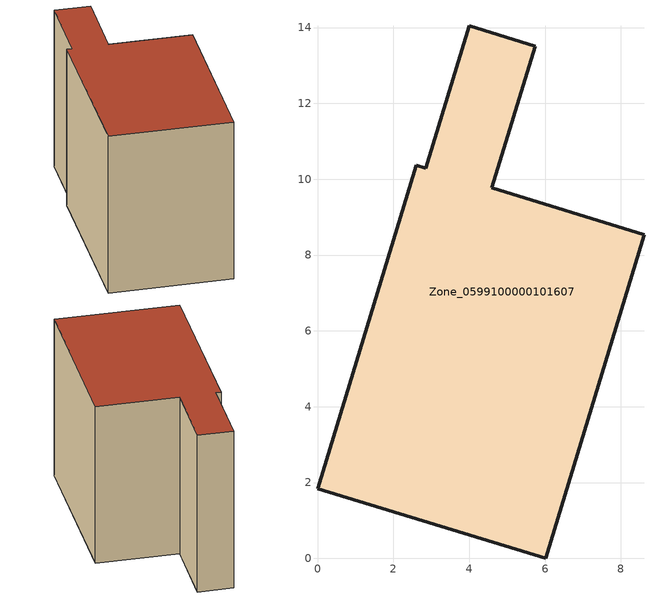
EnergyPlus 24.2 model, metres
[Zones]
Zone_0599100000101607
 floor ground (C_G): 2.86,10.29 4,14.05 5.74,13.51 4.59,9.77 8.61,8.54 6.01,0 0,1.84 2.6,10.37 z0
 wall outside (C_F): 0,1.84 6.01,0 8.61,8.54 4.59,9.77 5.74,13.51 4,14.05 2.86,10.29 2.6,10.37 0,1.84 z0:8.76
 roof outside (C_R): 2.86,10.29 2.6,10.37 0,1.84 6.01,0 8.61,8.54 4.59,9.77 5.74,13.51 4,14.05 z8.76
[BUILDING]
Pand.0599100000101607: North Axis=0; Terrain=City; Loads Convergence Tolerance Value=0.04; Temperature Convergence Tolerance Value=0.4; Solar Distribution=FullExterior; Maximum Number of Warmup Days=25; Minimum Number of Warmup Days=1
[Site:Location]
Rotterdam.The.Hague.AP_ZH_NLD Design_Conditions: Latitude=51.96; Longitude=4.45; Time Zone=1; Elevation=-4.5
[SITE:GROUNDTEMPERATURE:BUILDINGSURFACE]
18, 18, 18, 18, 18, 18, 18, 18, 18, 18, 18, 18
[MATERIAL] Thermal Absorptance=0.9; Solar Absorptance=0.7; Visible Absorptance=0.7
Name | Roughness | Thickness | Conductivity | Density | Specific Heat
G.TC.1975-1991 | MediumSmooth | 0.15 | 0.288461 | 540 | 1210
F.TC.1975-1991 | Rough | 0.3 | 0.230769 | 1920 | 840
R.TC.1975-1991 | MediumRough | 0.2 | 0.153846 | 1500 | 1000
[CONSTRUCTION]
C_G: G.TC.1975-1991
C_F: F.TC.1975-1991
C_R: R.TC.1975-1991
[ZONE]
Zone_0599100000101607: Type=1; Multiplier=1; Ceiling Height=Autocalculate; Volume=Autocalculate; Floor Area=autocalculate; Part of Total Floor Area=Yes
[ZONEINFILTRATION:DESIGNFLOWRATE]
Infil_Zone_0599100000101607: Zone or ZoneList or Space or SpaceList=Zone_0599100000101607; Schedule=AlwaysOn; Design Flow Rate Calculation Method=Flow/Area; Flow Rate per Floor Area=0.003; Constant Term Coefficient=1; Temperature Term Coefficient=0; Velocity Term Coefficient=0; Velocity Squared Term Coefficient=0
[HVACTEMPLATE:ZONE:IDEALLOADSAIRSYSTEM]
Zone_0599100000101607: Maximum Heating Supply Air Temperature=50; Minimum Cooling Supply Air Temperature=13; Maximum Heating Supply Air Humidity Ratio=0.0156; Minimum Cooling Supply Air Humidity Ratio=0.0077; Heating Limit=NoLimit; Cooling Limit=NoLimit; Dehumidification Control Type=ConstantSensibleHeatRatio; Cooling Sensible Heat Ratio=0.7; Dehumidification Setpoint=60; Humidification Control Type=None; Humidification Setpoint=30; Outdoor Air Method=None; Outdoor Air Flow Rate per Person=0.00944; Outdoor Air Flow Rate per Zone Floor Area=0; Outdoor Air Flow Rate per Zone=0; Demand Controlled Ventilation Type=None; Outdoor Air Economizer Type=NoEconomizer; Heat Recovery Type=None; Sensible Heat Recovery Effectiveness=0.7; Latent Heat Recovery Effectiveness=0.65
[ZONECONTROL:THERMOSTAT]
ThermostatControl_Zone_0599100000101607: Zone or ZoneList=Zone_0599100000101607; Control Type Schedule=DualSetpointControlType; Control 1=Thermostat_Zone_0599100000101607; Temperature Difference Between Cutout And Setpoint=0
[THERMOSTATSETPOINT:DUALSETPOINT]
Thermostat_Zone_0599100000101607: Heating Setpoint Temperature Schedule=HeatingSetpoint_Zone_0599100000101607; Cooling Setpoint Temperature Schedule=CoolingSetpoint_Zone_0599100000101607
[SCHEDULE:COMPACT]
HeatingSetpoint_Zone_0599100000101607: Through: 12/31, For: AllDays, Until: 24:00, 21
CoolingSetpoint_Zone_0599100000101607: Through: 12/31, For: AllDays, Until: 24:00, 24
DualSetpointControlType: Through: 12/31, For: AllDays, Until: 24:00, 4
AlwaysOn: Through: 12/31, For: AllDays, Until: 24:00, 1
